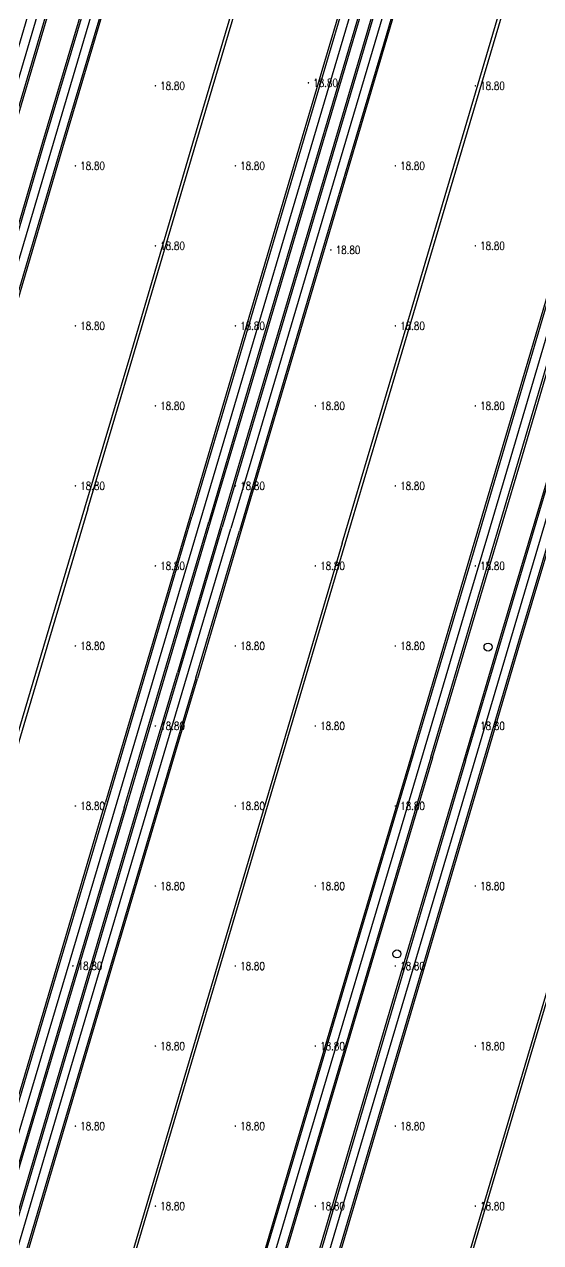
# Model space of a CAD drawing. Extents: x 404846 to 408477, y 3390929 to 3392894.
# Drawn here: x 406355 to 406419.5, y 3391729.8 to 3391882.1 of the extents above; entities that cross this region are included whole.
import ezdxf
from ezdxf.enums import TextEntityAlignment as Align

# ---------------------------------------------------------------- set-up
doc = ezdxf.new("R2010")
doc.units = 0
doc.header["$LTSCALE"] = 0.5
doc.layers.get('0').update_dxf_attribs({"linetype": 'CONTINUOUS'})
for name, color, linetype in [('3221', 6, 'CONTINUOUS'), ('GCD', 1, 'CONTINUOUS'), ('GXYZ', 2, 'CONTINUOUS'), ('SXSS', 5, 'CONTINUOUS'), ('ZBTZ', 3, 'CONTINUOUS')]:
    doc.layers.add(name, color=color, linetype=linetype)
doc.styles.add('HZ', font='rs.shx', dxfattribs={"width": 0.8, "bigfont": 'hztxt.shx'})
doc.linetypes.add('1161', pattern='A,0,[149,AAA.SHX,S=0.15,R=0,X=0,Y=0],-1.6', length=1.6)

# ---------------------------------------------------------------- blocks, each defined once
blk = doc.blocks.new('GC200')
at = {"linetype": 'Continuous', "const_width": 0.2, "flags": 128}
blk.add_lwpolyline([(-0.1, 0, 1), (0.1, 0, 1)], format="xyb", close=True, dxfattribs=at)
blk = doc.blocks.new('gc188')
blk.add_circle((0, 0), 1)

msp = doc.modelspace()

# ---------------------------------------------------------------- linework, layer by layer
at = {"layer": '3221', "color": 6}
for points in [[(406418.703, 3391947.009, 18.769), (406394.464, 3391865.18, 18.604), (406383.279, 3391827.41, 18.57), (406380.784, 3391819.056, 18.637)], [(406448.426, 3391938.204, 18.769), (406424.187, 3391856.377, 18.604), (406412.993, 3391818.573, 18.57), (406410.488, 3391810.185, 18.637)], [(406378.486, 3391934.427, 18.706), (406367.717, 3391898.066, 18.882), (406345.171, 3391821.945, 18.72)], [(406408.206, 3391925.61, 18.706), (406397.441, 3391889.263, 18.882), (406374.895, 3391813.142, 18.72)], [(406365.489, 3391913.345, 18.584), (406359.117, 3391891.813, 18.608), (406350.28, 3391862.018, 18.579), (406341.834, 3391833.523, 18.768)], [(406408.822, 3391781.704, 18.888), (406424.493, 3391834.673, 18.71), (406438.237, 3391880.997, 18.794)], [(406410.488, 3391810.185, 18.637), (406402.525, 3391783.289, 18.637), (406390.182, 3391741.709, 18.636), (406378.298, 3391701.517, 18.81), (406368.357, 3391668.068, 18.637), (406364.616, 3391655.441, 18.455), (406334.893, 3391664.249, 18.455), (406338.639, 3391676.888, 18.637), (406348.577, 3391710.328, 18.81), (406360.459, 3391750.514, 18.636), (406372.804, 3391792.101, 18.637), (406380.784, 3391819.056, 18.637)], [(406374.898, 3391813.152, 18.72), (406365.319, 3391780.768, 18.831)], [(406365.319, 3391780.768, 18.831), (406354.147, 3391743.191, 19.111), (406341.893, 3391701.795, 19.079), (406331.094, 3391665.411, 18.79), (406301.375, 3391674.232, 18.79), (406312.171, 3391710.606, 19.079), (406324.427, 3391752.008, 19.111), (406335.605, 3391789.602, 18.831)], [(406438.548, 3391772.909, 18.888), (406429.783, 3391743.285, 18.809), (406420.426, 3391711.809, 18.84), (406408.864, 3391672.788, 18.814), (406400.589, 3391644.849, 18.755), (406370.865, 3391653.652, 18.755), (406379.14, 3391681.593, 18.814), (406390.707, 3391720.63, 18.84), (406400.063, 3391752.1, 18.809), (406408.822, 3391781.704, 18.888)]]:
    msp.add_polyline3d(points, dxfattribs=at)
at = {"layer": 'SXSS', "linetype": 'Continuous', "flags": 128}
for points, elevation in [([(406362.554, 3391821.63), (406368.198, 3391840.581), (406376.059, 3391867.228), (406380.588, 3391882.519), (406384.545, 3391895.853), (406389.928, 3391913.967), (406398.158, 3391941.691), (406405.425, 3391966.262), (406409.207, 3391979.179)], 18.828), ([(406362.912, 3391821.523), (406368.556, 3391840.475), (406376.417, 3391867.123), (406380.946, 3391882.413), (406384.903, 3391895.747), (406390.286, 3391913.861), (406398.515, 3391941.585), (406405.784, 3391966.156), (406409.565, 3391979.074)], 18.828), ([(406394.708, 3391817.245), (406401.836, 3391841.23), (406417.144, 3391892.993)], 18.565), ([(406395.078, 3391817.135), (406402.206, 3391841.12), (406417.53, 3391892.88)], 18.565), ([(406362.912, 3391821.523), (406355.108, 3391795.238), (406341.724, 3391749.903), (406329.552, 3391708.999), (406329.199, 3391709.104), (406341.371, 3391750.007), (406354.755, 3391795.343), (406362.554, 3391821.63)], 18.817), ([(406394.708, 3391817.245), (406388.252, 3391795.294)], 18.626), ([(406388.6, 3391795.191), (406395.078, 3391817.135)], 18.626), ([(406388.252, 3391795.294), (406366.185, 3391720.854), (406360.009, 3391699.963), (406360.356, 3391699.861), (406366.532, 3391720.752), (406388.6, 3391795.191)], 18.827), ([(406426.912, 3391783.627), (406422.248, 3391767.831), (406406.009, 3391713.051), (406398.742, 3391688.53), (406399.082, 3391688.43), (406406.349, 3391712.951), (406422.587, 3391767.731), (406427.252, 3391783.527)], 18.893)]:
    msp.add_lwpolyline(points, dxfattribs=dict(at, elevation=elevation))
at = {"layer": 'ZBTZ', "linetype": '1161', "flags": 128}
for points, elevation in [([(406340.832, 3391834.049), (406345.641, 3391850.192), (406351.559, 3391870.199), (406360.03, 3391898.909), (406364.113, 3391912.605), (406370.412, 3391933.86), (406373.795, 3391945.189), (406376.992, 3391955.993), (406384.144, 3391979.967), (406385.885, 3391986.082)], 18.681), ([(406342.925, 3391833.426), (406347.735, 3391849.571), (406353.653, 3391869.58), (406362.124, 3391898.288), (406366.206, 3391911.983), (406372.506, 3391933.238), (406375.888, 3391944.567), (406379.086, 3391955.371), (406386.241, 3391979.355), (406387.986, 3391985.484)], 18.681), ([(406343.14, 3391833.362), (406347.949, 3391849.507), (406353.868, 3391869.517), (406362.339, 3391898.224), (406366.421, 3391911.919), (406372.721, 3391933.174), (406376.103, 3391944.503), (406379.3, 3391955.307), (406386.456, 3391979.293), (406388.201, 3391985.422)], 18.681), ([(406389.41, 3391975.815), (406383.027, 3391954.204), (406376.295, 3391931.562), (406365.582, 3391895.312), (406357.266, 3391867.345), (406351.129, 3391846.542), (406343.98, 3391822.46)], 18.837), ([(406389.598, 3391975.759), (406383.215, 3391954.148), (406376.483, 3391931.506), (406365.77, 3391895.256), (406357.454, 3391867.29), (406351.318, 3391846.486), (406344.168, 3391822.404)], 18.837), ([(406391.688, 3391975.142), (406385.304, 3391953.529), (406378.572, 3391930.887), (406367.859, 3391894.637), (406359.544, 3391866.671), (406353.407, 3391845.868), (406346.257, 3391821.784)], 18.837), ([(406391.885, 3391975.083), (406385.502, 3391953.47), (406378.77, 3391930.828), (406368.056, 3391894.579), (406359.741, 3391866.612), (406353.605, 3391845.81), (406346.455, 3391821.725)], 18.837), ([(406412.449, 3391944.61), (406406.405, 3391924.262), (406398.769, 3391898.491), (406388.389, 3391863.458), (406380.213, 3391835.858), (406375.693, 3391820.583)], 18.758), ([(406412.678, 3391944.542), (406406.634, 3391924.194), (406398.998, 3391898.423), (406388.618, 3391863.39), (406380.441, 3391835.79), (406375.921, 3391820.516)], 18.758), ([(406414.782, 3391943.917), (406408.738, 3391923.57), (406401.102, 3391897.799), (406390.722, 3391862.767), (406382.546, 3391835.167), (406378.026, 3391819.893)], 18.758), ([(406414.986, 3391943.857), (406408.933, 3391923.512), (406401.297, 3391897.741), (406390.917, 3391862.709), (406382.741, 3391835.109), (406378.221, 3391819.835)], 18.758), ([(406402.717, 3391897.736), (406398.873, 3391884.67), (406392.804, 3391864.1), (406379.514, 3391819.304)], 18.716), ([(406402.951, 3391897.667), (406399.077, 3391884.61), (406393.008, 3391864.04), (406379.718, 3391819.243)], 18.716), ([(406405.006, 3391897.057), (406399.862, 3391879.552), (406392.053, 3391853.217), (406381.866, 3391818.757)], 18.686), ([(406405.211, 3391896.996), (406400.053, 3391879.495), (406392.245, 3391853.16), (406382.058, 3391818.7)], 18.686), ([(406403.499, 3391791.152), (406411.012, 3391816.498), (406423.037, 3391857.161), (406430.443, 3391882.091)], 18.648), ([(406403.697, 3391791.093), (406411.243, 3391816.429), (406423.268, 3391857.092), (406430.664, 3391882.026)], 18.648), ([(406405.795, 3391790.471), (406416.767, 3391827.53), (406426.968, 3391862.064), (406432.688, 3391881.429)], 18.659), ([(406405.994, 3391790.412), (406417.027, 3391827.453), (406427.228, 3391861.988), (406432.921, 3391881.36)], 18.659), ([(406409.947, 3391790.092), (406414.559, 3391805.661), (406420.485, 3391825.577), (406426.101, 3391844.543)], 18.572), ([(406410.131, 3391790.038), (406414.743, 3391805.607), (406420.669, 3391825.522), (406426.285, 3391844.488)], 18.572), ([(406412.2, 3391789.425), (406416.812, 3391804.992), (406422.738, 3391824.908), (406428.354, 3391843.876)], 18.572), ([(406412.407, 3391789.363), (406417.019, 3391804.931), (406422.945, 3391824.847), (406428.561, 3391843.814)], 18.572), ([(406375.693, 3391820.583), (406365.13, 3391784.84)], 18.826), ([(406365.376, 3391784.766), (406375.921, 3391820.516)], 18.826), ([(406367.459, 3391784.149), (406378.026, 3391819.893)], 18.826), ([(406378.221, 3391819.835), (406367.651, 3391784.092)], 18.826), ([(406379.514, 3391819.304), (406374.118, 3391801.063)], 18.612), ([(406374.327, 3391801.001), (406379.718, 3391819.243)], 18.612), ([(406376.395, 3391800.388), (406381.866, 3391818.757)], 18.602), ([(406382.058, 3391818.7), (406376.617, 3391800.323)], 18.602), ([(406333.771, 3391664.977), (406341.555, 3391691.105), (406349.776, 3391718.799), (406360.393, 3391754.662), (406371.387, 3391791.841), (406374.118, 3391801.063)], 18.697), ([(406376.395, 3391800.388), (406373.665, 3391791.167), (406362.67, 3391753.988), (406352.054, 3391718.124), (406343.832, 3391690.428), (406336.048, 3391664.299), (406333.98, 3391664.915), (406341.764, 3391691.043), (406349.985, 3391718.737), (406360.601, 3391754.6), (406371.596, 3391791.779), (406374.327, 3391801.001)], 18.697), ([(406336.27, 3391664.233), (406344.054, 3391690.362), (406352.276, 3391718.058), (406362.892, 3391753.922), (406373.887, 3391791.101), (406376.617, 3391800.323)], 18.697), ([(406403.499, 3391791.152), (406395.811, 3391765.244), (406388.478, 3391740.446), (406380.905, 3391714.914), (406373.71, 3391690.684), (406367.472, 3391669.544), (406363.484, 3391656.172)], 18.573), ([(406405.795, 3391790.471), (406398.107, 3391764.564), (406390.774, 3391739.766), (406383.2, 3391714.233), (406376.006, 3391690.004), (406369.767, 3391668.863), (406365.778, 3391655.487), (406363.681, 3391656.113), (406367.67, 3391669.485), (406373.908, 3391690.625), (406381.103, 3391714.855), (406388.676, 3391740.388), (406396.009, 3391765.186), (406403.697, 3391791.093)], 18.573), ([(406405.994, 3391790.412), (406398.306, 3391764.505), (406390.973, 3391739.707), (406383.4, 3391714.173), (406376.205, 3391689.945), (406369.967, 3391668.803), (406365.977, 3391655.428), (406365.358, 3391653.313), (406369.111, 3391652.111), (406369.754, 3391654.336), (406376.067, 3391675.655), (406384.411, 3391703.685), (406392.871, 3391732.326), (406401.059, 3391760.016), (406409.947, 3391790.092)], 18.55), ([(406410.131, 3391790.038), (406401.263, 3391759.956), (406393.074, 3391732.266), (406384.614, 3391703.625), (406376.27, 3391675.595), (406369.957, 3391654.275), (406372.035, 3391653.66), (406378.348, 3391674.978), (406386.692, 3391703.009), (406395.153, 3391731.651), (406403.341, 3391759.34), (406412.2, 3391789.425)], 18.493), ([(406372.252, 3391653.596), (406378.565, 3391674.913), (406386.91, 3391702.944), (406395.37, 3391731.587), (406403.558, 3391759.275), (406412.407, 3391789.363)], 18.493), ([(406316.471, 3391720.526), (406312.352, 3391706.491), (406306.002, 3391685.057), (406302.743, 3391674.199), (406301.116, 3391668.656), (406328.238, 3391660.596), (406329.87, 3391666.175), (406334.966, 3391683.202), (406349.516, 3391732.284), (406357.977, 3391760.719), (406365.13, 3391784.84)], 18.843), ([(406367.459, 3391784.149), (406360.306, 3391760.027), (406351.845, 3391731.593), (406337.294, 3391682.509), (406332.198, 3391665.479), (406330.117, 3391666.102), (406335.212, 3391683.129), (406349.763, 3391732.211), (406358.224, 3391760.645), (406365.376, 3391784.766)], 18.82), ([(406367.651, 3391784.092), (406360.499, 3391759.97), (406352.038, 3391731.536), (406337.486, 3391682.451), (406332.39, 3391665.421)], 18.82)]:
    msp.add_lwpolyline(points, dxfattribs=dict(at, elevation=elevation))

# ---------------------------------------------------------------- block references
at = {"layer": 'GCD', "linetype": 'Continuous'}
ref = msp.add_blockref('GC200', (406390.49, 3391874.752, 18.8), dxfattribs=dict(at, xscale=0.5, yscale=0.5, zscale=0.5))
ref.add_attrib('height', '18.80', dxfattribs={"linetype": 'Continuous', "height": 1, "style": 'HZ', "width": 0.8}).set_placement((406391.09, 3391874.752, 18.8), align=Align.MIDDLE_LEFT)
ref = msp.add_blockref('GC200', (406371.358, 3391874.379, 18.8), dxfattribs=dict(at, xscale=0.5, yscale=0.5, zscale=0.5))
ref.add_attrib('height', '18.80', dxfattribs={"linetype": 'Continuous', "height": 1, "style": 'HZ', "width": 0.8}).set_placement((406371.958, 3391874.379, 18.8), align=Align.MIDDLE_LEFT)
ref = msp.add_blockref('GC200', (406411.358, 3391874.379, 18.8), dxfattribs=dict(at, xscale=0.5, yscale=0.5, zscale=0.5))
ref.add_attrib('height', '18.80', dxfattribs={"linetype": 'Continuous', "height": 1, "style": 'HZ', "width": 0.8}).set_placement((406411.958, 3391874.379, 18.8), align=Align.MIDDLE_LEFT)
ref = msp.add_blockref('GC200', (406361.358, 3391864.379, 18.8), dxfattribs=dict(at, xscale=0.5, yscale=0.5, zscale=0.5))
ref.add_attrib('height', '18.80', dxfattribs={"linetype": 'Continuous', "height": 1, "style": 'HZ', "width": 0.8}).set_placement((406361.958, 3391864.379, 18.8), align=Align.MIDDLE_LEFT)
ref = msp.add_blockref('GC200', (406381.358, 3391864.379, 18.8), dxfattribs=dict(at, xscale=0.5, yscale=0.5, zscale=0.5))
ref.add_attrib('height', '18.80', dxfattribs={"linetype": 'Continuous', "height": 1, "style": 'HZ', "width": 0.8}).set_placement((406381.958, 3391864.379, 18.8), align=Align.MIDDLE_LEFT)
ref = msp.add_blockref('GC200', (406401.358, 3391864.379, 18.8), dxfattribs=dict(at, xscale=0.5, yscale=0.5, zscale=0.5))
ref.add_attrib('height', '18.80', dxfattribs={"linetype": 'Continuous', "height": 1, "style": 'HZ', "width": 0.8}).set_placement((406401.958, 3391864.379, 18.8), align=Align.MIDDLE_LEFT)
ref = msp.add_blockref('GC200', (406371.358, 3391854.379, 18.8), dxfattribs=dict(at, xscale=0.5, yscale=0.5, zscale=0.5))
ref.add_attrib('height', '18.80', dxfattribs={"linetype": 'Continuous', "height": 1, "style": 'HZ', "width": 0.8}).set_placement((406371.958, 3391854.379, 18.8), align=Align.MIDDLE_LEFT)
ref = msp.add_blockref('GC200', (406393.3, 3391853.869, 18.8), dxfattribs=dict(at, xscale=0.5, yscale=0.5, zscale=0.5))
ref.add_attrib('height', '18.80', dxfattribs={"linetype": 'Continuous', "height": 1, "style": 'HZ', "width": 0.8}).set_placement((406393.9, 3391853.869, 18.8), align=Align.MIDDLE_LEFT)
ref = msp.add_blockref('GC200', (406411.358, 3391854.379, 18.8), dxfattribs=dict(at, xscale=0.5, yscale=0.5, zscale=0.5))
ref.add_attrib('height', '18.80', dxfattribs={"linetype": 'Continuous', "height": 1, "style": 'HZ', "width": 0.8}).set_placement((406411.958, 3391854.379, 18.8), align=Align.MIDDLE_LEFT)
ref = msp.add_blockref('GC200', (406361.358, 3391844.379, 18.8), dxfattribs=dict(at, xscale=0.5, yscale=0.5, zscale=0.5))
ref.add_attrib('height', '18.80', dxfattribs={"linetype": 'Continuous', "height": 1, "style": 'HZ', "width": 0.8}).set_placement((406361.958, 3391844.379, 18.8), align=Align.MIDDLE_LEFT)
ref = msp.add_blockref('GC200', (406381.358, 3391844.379, 18.8), dxfattribs=dict(at, xscale=0.5, yscale=0.5, zscale=0.5))
ref.add_attrib('height', '18.80', dxfattribs={"linetype": 'Continuous', "height": 1, "style": 'HZ', "width": 0.8}).set_placement((406381.958, 3391844.379, 18.8), align=Align.MIDDLE_LEFT)
ref = msp.add_blockref('GC200', (406401.358, 3391844.379, 18.8), dxfattribs=dict(at, xscale=0.5, yscale=0.5, zscale=0.5))
ref.add_attrib('height', '18.80', dxfattribs={"linetype": 'Continuous', "height": 1, "style": 'HZ', "width": 0.8}).set_placement((406401.958, 3391844.379, 18.8), align=Align.MIDDLE_LEFT)
ref = msp.add_blockref('GC200', (406371.358, 3391834.379, 18.8), dxfattribs=dict(at, xscale=0.5, yscale=0.5, zscale=0.5))
ref.add_attrib('height', '18.80', dxfattribs={"linetype": 'Continuous', "height": 1, "style": 'HZ', "width": 0.8}).set_placement((406371.958, 3391834.379, 18.8), align=Align.MIDDLE_LEFT)
ref = msp.add_blockref('GC200', (406391.358, 3391834.379, 18.8), dxfattribs=dict(at, xscale=0.5, yscale=0.5, zscale=0.5))
ref.add_attrib('height', '18.80', dxfattribs={"linetype": 'Continuous', "height": 1, "style": 'HZ', "width": 0.8}).set_placement((406391.958, 3391834.379, 18.8), align=Align.MIDDLE_LEFT)
ref = msp.add_blockref('GC200', (406411.358, 3391834.379, 18.8), dxfattribs=dict(at, xscale=0.5, yscale=0.5, zscale=0.5))
ref.add_attrib('height', '18.80', dxfattribs={"linetype": 'Continuous', "height": 1, "style": 'HZ', "width": 0.8}).set_placement((406411.958, 3391834.379, 18.8), align=Align.MIDDLE_LEFT)
ref = msp.add_blockref('GC200', (406361.358, 3391824.379, 18.8), dxfattribs=dict(at, xscale=0.5, yscale=0.5, zscale=0.5))
ref.add_attrib('height', '18.80', dxfattribs={"linetype": 'Continuous', "height": 1, "style": 'HZ', "width": 0.8}).set_placement((406361.958, 3391824.379, 18.8), align=Align.MIDDLE_LEFT)
ref = msp.add_blockref('GC200', (406381.358, 3391824.379, 18.8), dxfattribs=dict(at, xscale=0.5, yscale=0.5, zscale=0.5))
ref.add_attrib('height', '18.80', dxfattribs={"linetype": 'Continuous', "height": 1, "style": 'HZ', "width": 0.8}).set_placement((406381.958, 3391824.379, 18.8), align=Align.MIDDLE_LEFT)
ref = msp.add_blockref('GC200', (406401.358, 3391824.379, 18.8), dxfattribs=dict(at, xscale=0.5, yscale=0.5, zscale=0.5))
ref.add_attrib('height', '18.80', dxfattribs={"linetype": 'Continuous', "height": 1, "style": 'HZ', "width": 0.8}).set_placement((406401.958, 3391824.379, 18.8), align=Align.MIDDLE_LEFT)
ref = msp.add_blockref('GC200', (406371.358, 3391814.379, 18.8), dxfattribs=dict(at, xscale=0.5, yscale=0.5, zscale=0.5))
ref.add_attrib('height', '18.80', dxfattribs={"linetype": 'Continuous', "height": 1, "style": 'HZ', "width": 0.8}).set_placement((406371.958, 3391814.379, 18.8), align=Align.MIDDLE_LEFT)
ref = msp.add_blockref('GC200', (406391.358, 3391814.379, 18.8), dxfattribs=dict(at, xscale=0.5, yscale=0.5, zscale=0.5))
ref.add_attrib('height', '18.80', dxfattribs={"linetype": 'Continuous', "height": 1, "style": 'HZ', "width": 0.8}).set_placement((406391.958, 3391814.379, 18.8), align=Align.MIDDLE_LEFT)
ref = msp.add_blockref('GC200', (406411.358, 3391814.379, 18.8), dxfattribs=dict(at, xscale=0.5, yscale=0.5, zscale=0.5))
ref.add_attrib('height', '18.80', dxfattribs={"linetype": 'Continuous', "height": 1, "style": 'HZ', "width": 0.8}).set_placement((406411.958, 3391814.379, 18.8), align=Align.MIDDLE_LEFT)
ref = msp.add_blockref('GC200', (406361.358, 3391804.379, 18.8), dxfattribs=dict(at, xscale=0.5, yscale=0.5, zscale=0.5))
ref.add_attrib('height', '18.80', dxfattribs={"linetype": 'Continuous', "height": 1, "style": 'HZ', "width": 0.8}).set_placement((406361.958, 3391804.379, 18.8), align=Align.MIDDLE_LEFT)
ref = msp.add_blockref('GC200', (406381.358, 3391804.379, 18.8), dxfattribs=dict(at, xscale=0.5, yscale=0.5, zscale=0.5))
ref.add_attrib('height', '18.80', dxfattribs={"linetype": 'Continuous', "height": 1, "style": 'HZ', "width": 0.8}).set_placement((406381.958, 3391804.379, 18.8), align=Align.MIDDLE_LEFT)
ref = msp.add_blockref('GC200', (406401.358, 3391804.379, 18.8), dxfattribs=dict(at, xscale=0.5, yscale=0.5, zscale=0.5))
ref.add_attrib('height', '18.80', dxfattribs={"linetype": 'Continuous', "height": 1, "style": 'HZ', "width": 0.8}).set_placement((406401.958, 3391804.379, 18.8), align=Align.MIDDLE_LEFT)
ref = msp.add_blockref('GC200', (406371.358, 3391794.379, 18.8), dxfattribs=dict(at, xscale=0.5, yscale=0.5, zscale=0.5))
ref.add_attrib('height', '18.80', dxfattribs={"linetype": 'Continuous', "height": 1, "style": 'HZ', "width": 0.8}).set_placement((406371.958, 3391794.379, 18.8), align=Align.MIDDLE_LEFT)
ref = msp.add_blockref('GC200', (406391.358, 3391794.379, 18.8), dxfattribs=dict(at, xscale=0.5, yscale=0.5, zscale=0.5))
ref.add_attrib('height', '18.80', dxfattribs={"linetype": 'Continuous', "height": 1, "style": 'HZ', "width": 0.8}).set_placement((406391.958, 3391794.379, 18.8), align=Align.MIDDLE_LEFT)
ref = msp.add_blockref('GC200', (406411.358, 3391794.379, 18.8), dxfattribs=dict(at, xscale=0.5, yscale=0.5, zscale=0.5))
ref.add_attrib('height', '18.80', dxfattribs={"linetype": 'Continuous', "height": 1, "style": 'HZ', "width": 0.8}).set_placement((406411.958, 3391794.379, 18.8), align=Align.MIDDLE_LEFT)
ref = msp.add_blockref('GC200', (406361.358, 3391784.379, 18.8), dxfattribs=dict(at, xscale=0.5, yscale=0.5, zscale=0.5))
ref.add_attrib('height', '18.80', dxfattribs={"linetype": 'Continuous', "height": 1, "style": 'HZ', "width": 0.8}).set_placement((406361.958, 3391784.379, 18.8), align=Align.MIDDLE_LEFT)
ref = msp.add_blockref('GC200', (406381.358, 3391784.379, 18.8), dxfattribs=dict(at, xscale=0.5, yscale=0.5, zscale=0.5))
ref.add_attrib('height', '18.80', dxfattribs={"linetype": 'Continuous', "height": 1, "style": 'HZ', "width": 0.8}).set_placement((406381.958, 3391784.379, 18.8), align=Align.MIDDLE_LEFT)
ref = msp.add_blockref('GC200', (406401.358, 3391784.379, 18.8), dxfattribs=dict(at, xscale=0.5, yscale=0.5, zscale=0.5))
ref.add_attrib('height', '18.80', dxfattribs={"linetype": 'Continuous', "height": 1, "style": 'HZ', "width": 0.8}).set_placement((406401.958, 3391784.379, 18.8), align=Align.MIDDLE_LEFT)
ref = msp.add_blockref('GC200', (406371.358, 3391774.379, 18.8), dxfattribs=dict(at, xscale=0.5, yscale=0.5, zscale=0.5))
ref.add_attrib('height', '18.80', dxfattribs={"linetype": 'Continuous', "height": 1, "style": 'HZ', "width": 0.8}).set_placement((406371.958, 3391774.379, 18.8), align=Align.MIDDLE_LEFT)
ref = msp.add_blockref('GC200', (406391.358, 3391774.379, 18.8), dxfattribs=dict(at, xscale=0.5, yscale=0.5, zscale=0.5))
ref.add_attrib('height', '18.80', dxfattribs={"linetype": 'Continuous', "height": 1, "style": 'HZ', "width": 0.8}).set_placement((406391.958, 3391774.379, 18.8), align=Align.MIDDLE_LEFT)
ref = msp.add_blockref('GC200', (406411.358, 3391774.379, 18.8), dxfattribs=dict(at, xscale=0.5, yscale=0.5, zscale=0.5))
ref.add_attrib('height', '18.80', dxfattribs={"linetype": 'Continuous', "height": 1, "style": 'HZ', "width": 0.8}).set_placement((406411.958, 3391774.379, 18.8), align=Align.MIDDLE_LEFT)
ref = msp.add_blockref('GC200', (406361.045, 3391764.396, 18.8), dxfattribs=dict(at, xscale=0.5, yscale=0.5, zscale=0.5))
ref.add_attrib('height', '18.80', dxfattribs={"linetype": 'Continuous', "height": 1, "style": 'HZ', "width": 0.8}).set_placement((406361.645, 3391764.396, 18.8), align=Align.MIDDLE_LEFT)
ref = msp.add_blockref('GC200', (406381.358, 3391764.379, 18.8), dxfattribs=dict(at, xscale=0.5, yscale=0.5, zscale=0.5))
ref.add_attrib('height', '18.80', dxfattribs={"linetype": 'Continuous', "height": 1, "style": 'HZ', "width": 0.8}).set_placement((406381.958, 3391764.379, 18.8), align=Align.MIDDLE_LEFT)
ref = msp.add_blockref('GC200', (406401.358, 3391764.379, 18.8), dxfattribs=dict(at, xscale=0.5, yscale=0.5, zscale=0.5))
ref.add_attrib('height', '18.80', dxfattribs={"linetype": 'Continuous', "height": 1, "style": 'HZ', "width": 0.8}).set_placement((406401.958, 3391764.379, 18.8), align=Align.MIDDLE_LEFT)
ref = msp.add_blockref('GC200', (406371.358, 3391754.379, 18.8), dxfattribs=dict(at, xscale=0.5, yscale=0.5, zscale=0.5))
ref.add_attrib('height', '18.80', dxfattribs={"linetype": 'Continuous', "height": 1, "style": 'HZ', "width": 0.8}).set_placement((406371.958, 3391754.379, 18.8), align=Align.MIDDLE_LEFT)
ref = msp.add_blockref('GC200', (406391.358, 3391754.379, 18.8), dxfattribs=dict(at, xscale=0.5, yscale=0.5, zscale=0.5))
ref.add_attrib('height', '18.80', dxfattribs={"linetype": 'Continuous', "height": 1, "style": 'HZ', "width": 0.8}).set_placement((406391.958, 3391754.379, 18.8), align=Align.MIDDLE_LEFT)
ref = msp.add_blockref('GC200', (406411.358, 3391754.379, 18.8), dxfattribs=dict(at, xscale=0.5, yscale=0.5, zscale=0.5))
ref.add_attrib('height', '18.80', dxfattribs={"linetype": 'Continuous', "height": 1, "style": 'HZ', "width": 0.8}).set_placement((406411.958, 3391754.379, 18.8), align=Align.MIDDLE_LEFT)
ref = msp.add_blockref('GC200', (406361.358, 3391744.379, 18.8), dxfattribs=dict(at, xscale=0.5, yscale=0.5, zscale=0.5))
ref.add_attrib('height', '18.80', dxfattribs={"linetype": 'Continuous', "height": 1, "style": 'HZ', "width": 0.8}).set_placement((406361.958, 3391744.379, 18.8), align=Align.MIDDLE_LEFT)
ref = msp.add_blockref('GC200', (406381.358, 3391744.379, 18.8), dxfattribs=dict(at, xscale=0.5, yscale=0.5, zscale=0.5))
ref.add_attrib('height', '18.80', dxfattribs={"linetype": 'Continuous', "height": 1, "style": 'HZ', "width": 0.8}).set_placement((406381.958, 3391744.379, 18.8), align=Align.MIDDLE_LEFT)
ref = msp.add_blockref('GC200', (406401.358, 3391744.379, 18.8), dxfattribs=dict(at, xscale=0.5, yscale=0.5, zscale=0.5))
ref.add_attrib('height', '18.80', dxfattribs={"linetype": 'Continuous', "height": 1, "style": 'HZ', "width": 0.8}).set_placement((406401.958, 3391744.379, 18.8), align=Align.MIDDLE_LEFT)
ref = msp.add_blockref('GC200', (406371.358, 3391734.379, 18.8), dxfattribs=dict(at, xscale=0.5, yscale=0.5, zscale=0.5))
ref.add_attrib('height', '18.80', dxfattribs={"linetype": 'Continuous', "height": 1, "style": 'HZ', "width": 0.8}).set_placement((406371.958, 3391734.379, 18.8), align=Align.MIDDLE_LEFT)
ref = msp.add_blockref('GC200', (406391.358, 3391734.379, 18.8), dxfattribs=dict(at, xscale=0.5, yscale=0.5, zscale=0.5))
ref.add_attrib('height', '18.80', dxfattribs={"linetype": 'Continuous', "height": 1, "style": 'HZ', "width": 0.8}).set_placement((406391.958, 3391734.379, 18.8), align=Align.MIDDLE_LEFT)
ref = msp.add_blockref('GC200', (406411.358, 3391734.379, 18.8), dxfattribs=dict(at, xscale=0.5, yscale=0.5, zscale=0.5))
ref.add_attrib('height', '18.80', dxfattribs={"linetype": 'Continuous', "height": 1, "style": 'HZ', "width": 0.8}).set_placement((406411.958, 3391734.379, 18.8), align=Align.MIDDLE_LEFT)
at = {"layer": 'GXYZ', "linetype": 'Continuous', "xscale": 0.5, "yscale": 0.5}
for p in [(406412.943, 3391804.237, 18.924), (406401.56, 3391765.9, 18.505)]:
    msp.add_blockref('gc188', p, dxfattribs=at)

doc.saveas('drawing.dxf')
